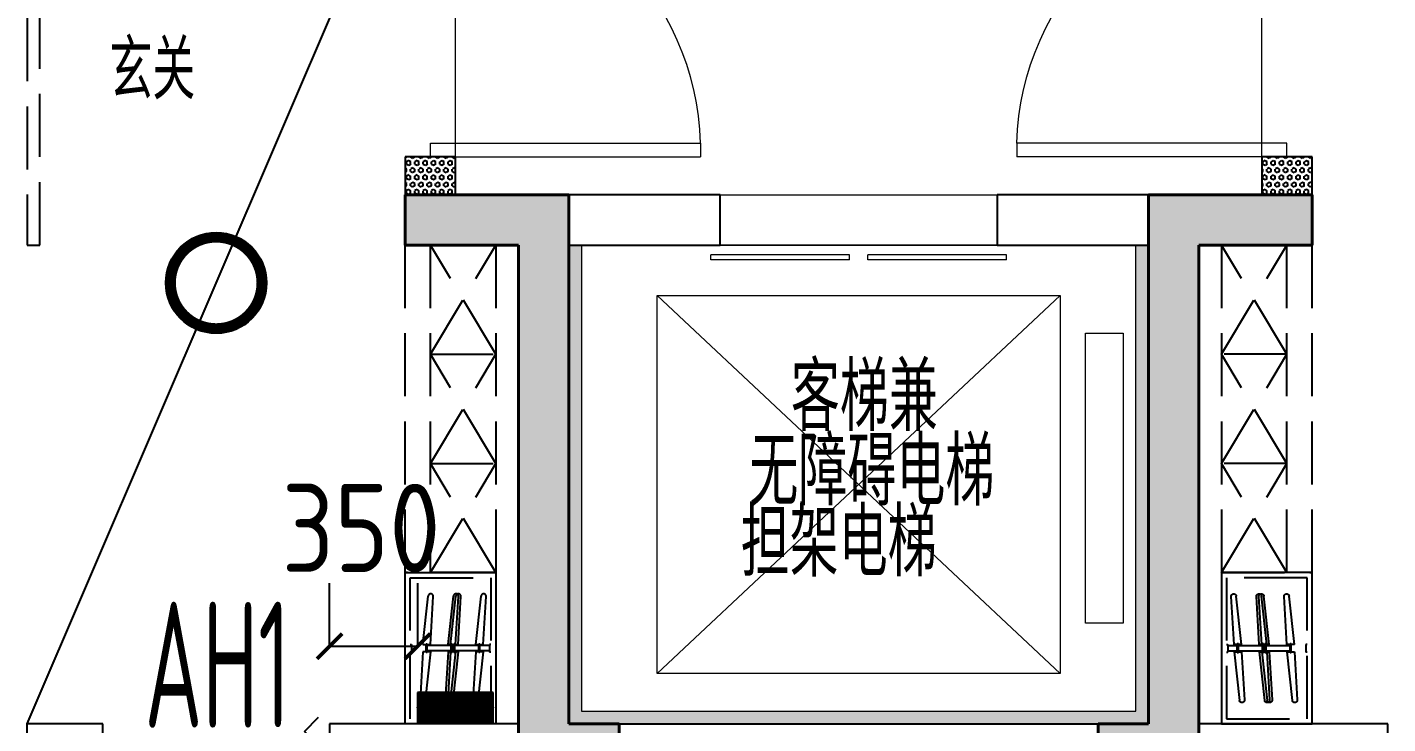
# Model space of a CAD drawing. Extents: x 3753737 to 4713801, y -857380 to 24339.
# Drawn here: x 4218313 to 4223713, y -704423 to -701658 of the extents above; entities that cross this region are included whole.
import ezdxf
from ezdxf.enums import TextEntityAlignment as Align

# ---------------------------------------------------------------- set-up
doc = ezdxf.new("R2010")
doc.units = 0
doc.header["$LTSCALE"] = 1000
doc.header["$MEASUREMENT"] = 0
doc.linetypes.add('A户型$0$DASH', pattern=[0.35, 0.25, -0.1])
doc.layers.get('0').update_dxf_attribs({"linetype": 'CONTINUOUS'})
doc.layers.get('Defpoints').update_dxf_attribs({"linetype": 'CONTINUOUS'})
for name, color, linetype in [('!!电气', 1, 'CONTINUOUS'), ('!校对', 2, 'CONTINUOUS'), ('5fur', 175, 'CONTINUOUS'), ('EQUIP-照明', 3, 'CONTINUOUS'), ('EQUIP-箱柜', 3, 'CONTINUOUS'), ('TEL_TEXT', 7, 'CONTINUOUS'), ('WALL', 252, 'CONTINUOUS'), ('保温', 6, 'CONTINUOUS')]:
    doc.layers.add(name, color=color, linetype=linetype)
for name, color, linetype, lineweight in [('3.5方案汇报，与郭总、侯月琴确定户型_t8$0$STAIR', 2, 'CONTINUOUS', 18), ('COLUMN', 252, 'CONTINUOUS', 40), ('PUB_HATCH', 8, 'CONTINUOUS', 9), ('PUB_TEXT', 7, 'CONTINUOUS', 20), ('WINDOW', 146, 'CONTINUOUS', 20), ('填充', 251, 'CONTINUOUS', 5)]:
    doc.layers.add(name, color=color, linetype=linetype, lineweight=lineweight)
doc.styles.add('_TCH_LABEL', font='COMPLEX', dxfattribs={"bigfont": 'GBCBIG'})
doc.styles.add('_TEL_DIM', font='SIMPLEX', dxfattribs={"width": 0.8, "height": 3.5, "bigfont": 'HZTXT'})
doc.styles.get("Standard").update_dxf_attribs({"font": 'gbenor.shx', "bigfont": 'gbcbig.shx'})
doc.dimstyles.get("Standard").update_dxf_attribs({"dimscale": 100, "dimtxt": 3.5, "dimasz": 1, "dimexe": 2.5, "dimexo": 3, "dimgap": 1.5, "dimtad": 1, "dimdec": 0, "dimzin": 0, "dimdsep": 46, "dimtxsty": 'Standard', "dimblk": 'ARCHTICK', "dimcen": 0.09, "dimadec": 0, "dimazin": 0, "dimtfac": 1, "dimtdec": 0, "dimtix": 1, "dimtmove": 2, "dimatfit": 3, "dimfxl": 1, "dimtolj": 1, "dimtzin": 0, "dimarcsym": 0})
pattern_1 = [(90, (0, 0), (-16.49778, 1e-15), [9.525, -19.05]), (210, (0, 0), (8.24889, -14.2874966), [9.525, -19.05]), (150, (6e-16, 9.525), (-8.24889, -14.2874966), [9.525, -19.05])]

# ---------------------------------------------------------------- blocks, each defined once
blk = doc.blocks.new('GFDGFSDFGD')
at = {"layer": 'PUB_HATCH'}
for points in [[(431966.6, 370823.7), (431316.6, 370823.7), (431316.6, 370623.7), (431766.6, 370623.7), (431766.6, 368523.7), (432166.6, 368523.7), (432166.6, 368723.7), (431966.6, 368723.7)], [(434266.6, 370823.7), (434266.6, 368723.7), (434066.6, 368723.7), (434066.6, 368523.7), (434466.6, 368523.7), (434466.6, 370623.7), (434916.6, 370623.7), (434916.6, 370823.7)]]:
    blk.add_hatch(color=256, dxfattribs=at).paths.add_polyline_path(points)
at = {"layer": 'COLUMN', "color": 252}
for p, q in [((431966.6, 370823.7), (431316.6, 370823.7)), ((431316.6, 370823.7), (431316.6, 370623.7)), ((431966.6, 368723.7), (431966.6, 370823.7)), ((434266.6, 370823.7), (434266.6, 368723.7)), ((434916.6, 370823.7), (434266.6, 370823.7)), ((434916.6, 370623.7), (434916.6, 370823.7)), ((431316.6, 370623.7), (431766.6, 370623.7)), ((431766.6, 370623.7), (431766.6, 368523.7)), ((434466.6, 368523.7), (434466.6, 370623.7)), ((434466.6, 370623.7), (434916.6, 370623.7)), ((432166.6, 368723.7), (431966.6, 368723.7)), ((432166.6, 368523.7), (432166.6, 368723.7)), ((434266.6, 368723.7), (434066.6, 368723.7)), ((434066.6, 368723.7), (434066.6, 368523.7))]:
    blk.add_line(p, q, dxfattribs=at)
blk = doc.blocks.new('GDFGDGRD')
at = {"layer": '保温', "linetype": 'Continuous', "ltscale": 10}
h = blk.add_hatch(dxfattribs=at)
h.set_pattern_fill('HEX', color=251, scale=10, angle=90, style=0)
h.set_pattern_definition(pattern_1)
h.paths.add_polyline_path([(431316.6, 370823.7), (431516.6, 370823.7), (431516.7, 370973.7), (431316.7, 370973.7)])
h = blk.add_hatch(dxfattribs=at)
h.set_pattern_fill('HEX', color=251, scale=10, angle=90, style=0)
h.set_pattern_definition(pattern_1)
h.paths.add_polyline_path([(434916.6, 370823.7), (434716.6, 370823.7), (434716.5, 370973.7), (434916.5, 370973.7)])
blk = doc.blocks.new('FGDGDGRDGRRD')
at = {"color": 252}
for p, q in [((430034.8, 366458.3), (430034.8, 367058.3)), ((430034.8, 367058.3), (430394.6, 367058.3)), ((430034.8, 366458.3), (430034.8, 367058.3)), ((430034.8, 367058.3), (430394.6, 367058.3)), ((430394.6, 367058.3), (430394.6, 366458.3)), ((430394.6, 367058.3), (430394.6, 367058.3)), ((430394.6, 367058.3), (430394.6, 366458.3)), ((430394.6, 367058.3), (430394.6, 367058.3)), ((430394.6, 366458.3), (430034.8, 366458.3)), ((430394.6, 366458.3), (430034.8, 366458.3))]:
    blk.add_line(p, q, dxfattribs=at)
at = {"layer": '5fur', "color": 252, "linetype": 'A户型$0$DASH'}
for p, q in [((428534.8, 369958.6), (428534.8, 368358.3)), ((428534.8, 369958.6), (428534.8, 368358.3)), ((428585, 368358.3), (428585, 369958.6)), ((428585, 368358.3), (428585, 369958.6)), ((428534.8, 368358.3), (428585, 368358.3)), ((428534.8, 368358.3), (428585, 368358.3)), ((430034.8, 368358.3), (430394.6, 368358.3)), ((430034.8, 367058.3), (430034.8, 368358.3)), ((430034.8, 368358.3), (430394.6, 368358.3)), ((430034.8, 367058.3), (430034.8, 368358.3)), ((430134.8, 368358.3), (430394.6, 368358.3)), ((430134.8, 367058.3), (430134.8, 368358.3)), ((430134.8, 367925), (430394.6, 368358.3)), ((430394.6, 367925), (430134.8, 368358.3)), ((430134.8, 368358.3), (430394.6, 368358.3)), ((430134.8, 367058.3), (430134.8, 368358.3)), ((430134.8, 367925), (430394.6, 368358.3)), ((430394.6, 367925), (430134.8, 368358.3)), ((430394.6, 368358.3), (430394.6, 367058.3)), ((430394.6, 368358.3), (430394.6, 367058.3)), ((430394.6, 368358.3), (430394.6, 367058.3)), ((430394.6, 368358.3), (430394.6, 367058.3)), ((430134.8, 367925), (430394.6, 367925)), ((430394.6, 367491.7), (430134.8, 367925)), ((430134.8, 367491.7), (430394.6, 367925)), ((430134.8, 367925), (430394.6, 367925)), ((430394.6, 367491.7), (430134.8, 367925)), ((430134.8, 367491.7), (430394.6, 367925)), ((430134.8, 367491.7), (430394.6, 367491.7)), ((430134.8, 367058.3), (430394.6, 367491.7)), ((430394.6, 367058.3), (430134.8, 367491.7)), ((430134.8, 367491.7), (430394.6, 367491.7)), ((430134.8, 367058.3), (430394.6, 367491.7)), ((430394.6, 367058.3), (430134.8, 367491.7)), ((430394.6, 367058.3), (430034.8, 367058.3)), ((430394.6, 367058.3), (430034.8, 367058.3)), ((430034.8, 366458.3), (430034.8, 367058.3)), ((430034.8, 367058.3), (430394.6, 367058.3)), ((430034.8, 366458.3), (430034.8, 367058.3)), ((430034.8, 367058.3), (430394.6, 367058.3)), ((430054.8, 366478.3), (430054.8, 367038.3)), ((430054.8, 367038.3), (430374.6, 367038.3)), ((430054.8, 366478.3), (430054.8, 367038.3)), ((430054.8, 367038.3), (430374.6, 367038.3)), ((430394.6, 367058.3), (430134.8, 367058.3)), ((430394.6, 367058.3), (430134.8, 367058.3)), ((430374.6, 367038.3), (430374.6, 366478.3)), ((430374.6, 367038.3), (430374.6, 366478.3)), ((430394.6, 367058.3), (430394.6, 366458.3)), ((430394.6, 367058.3), (430394.6, 366458.3)), ((430105.1, 366772.6), (430126.4, 366965.3)), ((430105.1, 366772.6), (430126.4, 366965.3)), ((430135.1, 366772.6), (430146.4, 366963.8)), ((430135.1, 366772.6), (430146.4, 366963.8)), ((430205.1, 366772.6), (430226.4, 366965.3)), ((430205.1, 366772.6), (430226.4, 366965.3)), ((430214.9, 366772.6), (430236.2, 366965.3)), ((430214.9, 366772.6), (430236.2, 366965.3)), ((430235.1, 366772.6), (430246.4, 366963.8)), ((430235.1, 366772.6), (430246.4, 366963.8)), ((430244.9, 366772.6), (430256.2, 366963.8)), ((430244.9, 366772.6), (430256.2, 366963.8)), ((430314.9, 366772.6), (430336.2, 366965.3)), ((430314.9, 366772.6), (430336.2, 366965.3)), ((430344.9, 366772.6), (430356.2, 366963.8)), ((430344.9, 366772.6), (430356.2, 366963.8)), ((430054.8, 366773.6), (430059.8, 366773.6)), ((430054.8, 366773.6), (430059.8, 366773.6)), ((430059.8, 366773.6), (430059.8, 366743.1)), ((430059.8, 366773.6), (430059.8, 366743.1)), ((430369.6, 366768.6), (430059.8, 366768.6)), ((430369.6, 366768.6), (430059.8, 366768.6)), ((430105.1, 366772.6), (430118.1, 366772.6)), ((430105.1, 366772.6), (430118.1, 366772.6)), ((430118.1, 366775.6), (430122.1, 366775.6)), ((430118.1, 366741), (430118.1, 366775.6)), ((430118.1, 366775.6), (430122.1, 366775.6)), ((430118.1, 366741), (430118.1, 366775.6)), ((430122.1, 366741), (430122.1, 366775.6)), ((430122.1, 366741), (430122.1, 366775.6)), ((430122.1, 366772.6), (430135.1, 366772.6)), ((430122.1, 366772.6), (430135.1, 366772.6)), ((430205.1, 366772.6), (430218.1, 366772.6)), ((430205.1, 366772.6), (430218.1, 366772.6)), ((430214.9, 366772.6), (430227.9, 366772.6)), ((430214.9, 366772.6), (430227.9, 366772.6)), ((430218.1, 366775.6), (430222.1, 366775.6)), ((430218.1, 366741), (430218.1, 366775.6)), ((430218.1, 366775.6), (430222.1, 366775.6)), ((430218.1, 366741), (430218.1, 366775.6)), ((430222.1, 366741), (430222.1, 366775.6)), ((430222.1, 366741), (430222.1, 366775.6)), ((430222.1, 366772.6), (430235.1, 366772.6)), ((430222.1, 366772.6), (430235.1, 366772.6)), ((430227.9, 366775.6), (430231.9, 366775.6)), ((430227.9, 366741), (430227.9, 366775.6)), ((430227.9, 366775.6), (430231.9, 366775.6)), ((430227.9, 366741), (430227.9, 366775.6)), ((430231.9, 366741), (430231.9, 366775.6)), ((430231.9, 366741), (430231.9, 366775.6)), ((430231.9, 366772.6), (430244.9, 366772.6)), ((430231.9, 366772.6), (430244.9, 366772.6)), ((430314.9, 366772.6), (430327.9, 366772.6)), ((430314.9, 366772.6), (430327.9, 366772.6)), ((430327.9, 366775.6), (430331.9, 366775.6)), ((430327.9, 366741), (430327.9, 366775.6)), ((430327.9, 366775.6), (430331.9, 366775.6)), ((430327.9, 366741), (430327.9, 366775.6)), ((430331.9, 366741), (430331.9, 366775.6)), ((430331.9, 366741), (430331.9, 366775.6)), ((430331.9, 366772.6), (430344.9, 366772.6)), ((430331.9, 366772.6), (430344.9, 366772.6)), ((430374.6, 366773.6), (430369.6, 366773.6)), ((430374.6, 366773.6), (430369.6, 366773.6)), ((430369.6, 366773.6), (430369.6, 366743.1)), ((430369.6, 366773.6), (430369.6, 366743.1)), ((430054.8, 366743.1), (430059.8, 366743.1)), ((430054.8, 366743.1), (430059.8, 366743.1)), ((430369.6, 366748.1), (430059.8, 366748.1)), ((430369.6, 366748.1), (430059.8, 366748.1)), ((430105.1, 366744), (430093.9, 366552.9)), ((430105.1, 366744), (430093.9, 366552.9)), ((430118.1, 366744), (430105.1, 366744)), ((430118.1, 366744), (430105.1, 366744)), ((430135.1, 366744), (430113.8, 366551.4)), ((430135.1, 366744), (430113.9, 366551.4)), ((430122.1, 366741), (430118.1, 366741)), ((430122.1, 366741), (430118.1, 366741)), ((430135.1, 366744), (430122.1, 366744)), ((430135.1, 366744), (430122.1, 366744)), ((430205.1, 366744), (430193.9, 366552.9)), ((430205.1, 366744), (430193.9, 366552.9)), ((430214.9, 366744), (430203.7, 366552.9)), ((430214.9, 366744), (430203.7, 366552.9)), ((430218.1, 366744), (430205.1, 366744)), ((430218.1, 366744), (430205.1, 366744)), ((430235.1, 366744), (430213.8, 366551.4)), ((430235.1, 366744), (430213.9, 366551.4)), ((430227.9, 366744), (430214.9, 366744)), ((430227.9, 366744), (430214.9, 366744)), ((430222.1, 366741), (430218.1, 366741)), ((430222.1, 366741), (430218.1, 366741)), ((430235.1, 366744), (430222.1, 366744)), ((430235.1, 366744), (430222.1, 366744)), ((430244.9, 366744), (430223.6, 366551.4)), ((430244.9, 366744), (430223.7, 366551.4)), ((430231.9, 366741), (430227.9, 366741)), ((430231.9, 366741), (430227.9, 366741)), ((430244.9, 366744), (430231.9, 366744)), ((430244.9, 366744), (430231.9, 366744)), ((430314.9, 366744), (430303.7, 366552.9)), ((430314.9, 366744), (430303.7, 366552.9)), ((430327.9, 366744), (430314.9, 366744)), ((430327.9, 366744), (430314.9, 366744)), ((430344.9, 366744), (430323.6, 366551.4)), ((430344.9, 366744), (430323.7, 366551.4)), ((430331.9, 366741), (430327.9, 366741)), ((430331.9, 366741), (430327.9, 366741)), ((430344.9, 366744), (430331.9, 366744)), ((430344.9, 366744), (430331.9, 366744)), ((430374.6, 366743.1), (430369.6, 366743.1)), ((430374.6, 366743.1), (430369.6, 366743.1)), ((430394.6, 366458.3), (430034.8, 366458.3)), ((430394.6, 366458.3), (430034.8, 366458.3)), ((430374.6, 366478.3), (430054.8, 366478.3)), ((430374.6, 366478.3), (430054.8, 366478.3))]:
    blk.add_line(p, q, dxfattribs=at)
for centre, start, end in [((430136.4, 366964.3), 356.9606, 174.2894), ((430136.4, 366964.3), 356.9606, 174.2894), ((430236.4, 366964.3), 356.9606, 174.2894), ((430236.4, 366964.3), 356.9606, 174.2894), ((430246.2, 366964.3), 356.9606, 174.2894), ((430246.2, 366964.3), 356.9606, 174.2894), ((430346.2, 366964.3), 356.9606, 174.2894), ((430346.2, 366964.3), 356.9606, 174.2894), ((430103.9, 366552.3), 176.9606, 354.2894), ((430103.9, 366552.3), 176.9606, 354.2894), ((430203.9, 366552.3), 176.9606, 354.2894), ((430203.9, 366552.3), 176.9606, 354.2894), ((430213.7, 366552.3), 176.9606, 354.2894), ((430213.7, 366552.3), 176.9606, 354.2894), ((430313.7, 366552.3), 176.9606, 354.2894), ((430313.7, 366552.3), 176.9606, 354.2894)]:
    blk.add_arc(centre, 10, start, end, dxfattribs=at)
blk = doc.blocks.new('$DorLib2D$00000001')
for p, q in [((0.45, 0.975), (0.5, 0.975)), ((0.45, 0), (0.45, 0.975)), ((0.5, 0), (0.5, 0.975)), ((0.5, 0), (0.45, 0))]:
    blk.add_line(p, q)
at = {"lineweight": 13}
blk.add_arc((0.475, 0), 0.975, 91.4693, 180, dxfattribs=at)
blk = doc.blocks.new('$DORLIB2D$00000127')
at = {"color": 0}
for points in [[(-0.5333, 0.7949), (-0.5333, 0.6904)], [(-0.0333, 0.7949), (-0.5333, 0.7949)], [(-0.0333, 0.7949), (-0.0333, 0.6904)], [(0.5333, 0.7949), (0.0333, 0.7949)], [(0.0333, 0.7949), (0.0333, 0.6904)], [(0.5333, 0.7949), (0.5333, 0.6904)], [(-0.0333, 0.6904), (-0.5333, 0.6904)], [(0.5333, 0.6904), (0.0333, 0.6904)], [(0.5, 0.5), (-0.5, 0.5)]]:
    blk.add_lwpolyline(points, dxfattribs=at)
blk = doc.blocks.new('A$C1C403CBE')
at = {"layer": '填充'}
h = blk.add_hatch(dxfattribs=at)
h.set_pattern_fill('隔热材料02', color=252, scale=100, style=0)
h.set_pattern_definition([(0, (-1161708.397, -603838.627), (0, 50), []), (0, (-1161708.397, -603821.96), (0, 50), []), (270, (-1161664.656, -603813.33), (50, -9e-15), [5.01775, -44.98225]), (270, (-1161702.115, -603813.33), (50, -9e-15), [5.01775, -44.98225]), (90, (-1161676.603, -603847.26), (-50, 3e-15), [5.01775, -44.98225]), (90, (-1161690.17, -603847.26), (-50, 3e-15), [5.01775, -44.98225]), (180, (-1161658.373, -603855.294), (-6e-15, -50), [50.02425, 0.02425]), (135, (-1161672.33, -603852.785), (3e-15, 49.99987405), [4.268, -66.44275]), (116.56505, (-1161625.348, -603849.767), (0.00011283, 49.99993342), [2.805, -108.9985]), (116.56505, (-1161675.348, -603849.767), (0.00011283, 49.99993342), [2.805, -108.9985]), (153.43495, (-1161617.313, -603855.294), (-0.0001128, 49.9999334), [5.61, -106.1935]), (153.43495, (-1161667.313, -603855.294), (-0.0001128, 49.9999334), [5.61, -106.1935]), (63.43495, (-1161626.603, -603842.24), (-0.00011283, 49.99993342), [26.714, -85.0895]), (63.43495, (-1161676.603, -603842.24), (-0.00011283, 49.99993342), [26.714, -85.0895]), (116.56505, (-1161614.656, -603813.33), (0.00011283, 49.99993342), [2.805, -108.9985]), (116.56505, (-1161664.656, -603813.33), (0.00011283, 49.99993342), [2.805, -108.9985]), (135, (-1161665.91, -603810.82), (3e-15, 49.99987405), [4.268, -66.44275]), (153.43495, (-1161618.93, -603807.803), (-0.0001128, 49.9999334), [5.61, -106.1935]), (153.43495, (-1161668.93, -603807.803), (-0.0001128, 49.9999334), [5.61, -106.1935]), (45, (-1161700.86, -603810.82), (0, 49.99987405), [4.268, -66.44275]), (63.43495, (-1161652.115, -603813.33), (-0.00011283, 49.99993342), [2.805, -108.9985]), (63.43495, (-1161702.115, -603813.33), (-0.00011283, 49.99993342), [2.805, -108.9985]), (26.56505, (-1161647.842, -603807.803), (0.0001128, 49.9999334), [5.61, -106.1935]), (26.56505, (-1161697.842, -603807.803), (0.0001128, 49.9999334), [5.61, -106.1935]), (116.56505, (-1161640.168, -603842.24), (0.00011283, 49.99993342), [26.714, -85.0895]), (116.56505, (-1161690.168, -603842.24), (0.00011283, 49.99993342), [26.714, -85.0895]), (45, (-1161694.44, -603852.785), (0, 49.99987405), [4.268, -66.44275]), (63.43495, (-1161641.422, -603849.767), (-0.00011283, 49.99993342), [2.805, -108.9985]), (63.43495, (-1161691.422, -603849.767), (-0.00011283, 49.99993342), [2.805, -108.9985]), (26.56505, (-1161649.46, -603855.294), (0.0001128, 49.9999334), [5.61, -106.1935]), (26.56505, (-1161699.46, -603855.294), (0.0001128, 49.9999334), [5.61, -106.1935])])
h.paths.add_polyline_path([(13600, 6800), (13650, 6800), (13650, 4900), (11350, 4900), (11350, 6800), (11400, 6800), (11400, 4950), (13600, 4950)])
at = {"layer": '3.5方案汇报，与郭总、侯月琴确定户型_t8$0$STAIR', "color": 252}
for p, q in [((13300, 6600), (11700, 5100)), ((11700, 6600), (13300, 5100))]:
    blk.add_line(p, q, dxfattribs=at)
for points in [[(11700, 5100), (11700, 6600), (13300, 6600), (13300, 5100)], [(13400, 5300), (13400, 6450), (13550, 6450), (13550, 5300)]]:
    blk.add_lwpolyline(points, close=True, dxfattribs=at)
at = {"layer": 'WALL', "color": 252}
for p, q in [((10900, 7150), (10700, 7150)), ((10700, 7150), (10700, 6800)), ((10900, 7000), (10900, 7150)), ((14300, 7150), (14100, 7150)), ((14100, 7150), (14100, 7000)), ((14300, 6800), (14300, 7150)), ((10900, 7000), (11250, 7000)), ((11950, 7000), (11250, 7000)), ((11950, 6800), (11950, 7000)), ((13750, 7000), (13050, 7000)), ((13050, 7000), (13050, 6800)), ((13750, 7000), (14100, 7000)), ((10700, 6800), (11150, 6800)), ((11150, 4900), (11150, 6800)), ((11350, 4900), (11350, 6800)), ((11350, 6800), (11950, 6800)), ((13050, 6800), (13650, 6800)), ((13650, 6800), (13650, 4900)), ((13850, 6800), (13850, 4900)), ((13850, 6800), (14300, 6800)), ((9200, 1900), (9200, 4900)), ((9500, 4900), (9200, 4900)), ((9500, 4700), (9500, 4900)), ((11150, 4900), (10400, 4900)), ((10400, 4900), (10400, 4700)), ((11350, 4900), (12500, 4900)), ((12500, 4900), (13650, 4900)), ((14600, 4900), (13850, 4900)), ((14600, 4700), (14600, 4900))]:
    blk.add_line(p, q, dxfattribs=at)
at = {"layer": 'WINDOW', "color": 252}
for p, q in [((10900, 7150), (10900, 8250)), ((14100, 7150), (14100, 8250)), ((11950, 7000), (13050, 7000)), ((11950, 6800), (13050, 6800))]:
    blk.add_line(p, q, dxfattribs=at)
at = {"layer": '填充', "color": 252}
blk.add_lwpolyline([(13600, 6800), (13650, 6800), (13650, 4900), (11350, 4900), (11350, 6800), (11400, 6800), (11400, 4950), (13600, 4950)], close=True, dxfattribs=at)
at = {"color": 252}
for name in ['GFDGFSDFGD', 'GDFGDGRD']:
    blk.add_blockref(name, (-420616.6, -363823.7), dxfattribs=at)
blk.add_blockref('FGDGDGRDGRRD', (-419334.8, -361558.3))
at = {"xscale": -1}
blk.add_blockref('FGDGDGRDGRRD', (444334.8, -361558.3), dxfattribs=at)
at = {"layer": 'WINDOW', "color": 252, "xscale": -1100, "zscale": -1100}
for p, yscale, rotation in [((10800, 7700), -1100, 90.00000000947153), ((14200, 7700), 1100, 89.99999999052845)]:
    blk.add_blockref('$DorLib2D$00000001', p, dxfattribs=dict(at, yscale=yscale, rotation=rotation))
at = {"layer": 'WINDOW', "color": 252, "xscale": 1100, "yscale": -200, "zscale": 1100}
blk.add_blockref('$DORLIB2D$00000127', (12500, 6900), dxfattribs=at)
at = {"layer": 'PUB_TEXT', "color": 252}
for s, height, p in [('玄关', 236.31, (9526.7, 7377.8)), ('客梯兼', 270.07, (12230.9, 6062.1)), ('无障碍电梯', 270.07, (12066.3, 5766.3)), ('担架电梯', 270.07, (12031.9, 5484.8))]:
    blk.add_text(s, height=height, dxfattribs=at).set_placement(p)
blk = doc.blocks.new('$equip$00001150')
at = {"const_width": 0.1}
blk.add_lwpolyline([(-0.45, 0, 1), (0.45, 0, 1)], format="xyb", close=True, dxfattribs=at)
blk.add_circle((0, 0), 0.5)
at = {"flags": 9}
blk.add_attdef('A', (0, 0), '', height=0.00002, dxfattribs=at)
blk = doc.blocks.new('$equip$00001962')
for p, q in [((0.147, 0.356), (0.625, 0.833)), ((0.625, 0.833), (0.766, 0.692))]:
    blk.add_line(p, q)
blk.add_circle((0, 0.208), 0.208)
for p in [(0, 0.417), (-0.208, 0.208), (0.208, 0.208), (0, 0)]:
    blk.add_point(p)
for points in [[(0, 0.417), (0, 0.417), (-0.104, 0.389), (0.104, 0.389)], [(-0.18, 0.313), (0.18, 0.313), (-0.208, 0.208), (0.208, 0.208)], [(-0.104, 0.389), (0.104, 0.389), (-0.18, 0.313), (0.18, 0.313)], [(-0.18, 0.104), (0.18, 0.104), (-0.208, 0.208), (0.208, 0.208)], [(-0.104, 0.028), (0.104, 0.028), (-0.18, 0.104), (0.18, 0.104)], [(0, 0), (0, 0), (-0.104, 0.028), (0.104, 0.028)]]:
    blk.add_solid(points)
at = {"layer": 'TEL_TEXT', "style": '_TEL_DIM', "flags": 1}
blk.add_attdef('A', text='', height=0.00002, dxfattribs=at).set_placement((0, 0), align=Align.MIDDLE_CENTER)
blk = doc.blocks.new('*X7')
at = {"color": 0}
for p, q in [((-250, 32.8), (-82.8, 200)), ((-250, 68.2), (-118.2, 200)), ((-250, 103.6), (-153.6, 200)), ((-250, 138.9), (-188.9, 200)), ((-250, 174.3), (-224.3, 200)), ((-247.5, 0), (-47.5, 200)), ((-212.1, 0), (-12.1, 200)), ((-176.8, 0), (23.2, 200)), ((-141.4, 0), (58.6, 200)), ((-106.1, 0), (93.9, 200)), ((-70.7, 0), (129.3, 200)), ((-35.4, 0), (164.6, 200)), ((0, 0), (200, 200)), ((35.4, 0), (235.4, 200)), ((70.7, 0), (250, 179.3)), ((106.1, 0), (250, 143.9)), ((141.4, 0), (250, 108.6)), ((176.8, 0), (250, 73.2)), ((212.1, 0), (250, 37.9)), ((247.5, 0), (250, 2.5))]:
    blk.add_line(p, q, dxfattribs=at)
blk = doc.blocks.new('$equip$00001421')
for p, q in [((0.75, 0.6), (-0.75, 0.6)), ((-0.75, 0.6), (-0.75, 0)), ((0.75, 0), (0.75, 0.6)), ((-0.75, 0), (0.75, 0))]:
    blk.add_line(p, q)
at = {"const_width": 0.6}
blk.add_lwpolyline([(-0.75, 0.3), (0.75, 0.3)], dxfattribs=at)
for p in [(0, 0.6), (-0.75, 0.3), (0.75, 0.3), (0, 0)]:
    blk.add_point(p)
at = {"xscale": 0.00300000000061118, "yscale": 0.00300000000061118, "zscale": 0.00300000000061118}
blk.add_blockref('*X7', (0, 0), dxfattribs=at)
at = {"style": '_TCH_LABEL', "flags": 9}
blk.add_attdef('A', (0, 0), '', height=0.00002, dxfattribs=at)
blk = doc.blocks.new('_ArchTick')
at = {"color": 0, "linetype": 'ByBlock', "const_width": 0.15}
blk.add_lwpolyline([(-0.5, -0.5), (0.5, 0.5)], dxfattribs=at)
blk = doc.blocks.new('*D253')
at = {"layer": '!校对', "color": 0, "lineweight": -2, "transparency": 16777216}
for p, q in [((4219513.4, -704122.9), (4219513.4, -703864.9)), ((4219863.2, -704118.7), (4219863.2, -703864.9)), ((4219513.4, -704114.9), (4219863.2, -704114.9))]:
    blk.add_line(p, q, dxfattribs=at)
at = {"layer": 'Defpoints', "color": 0, "transparency": 16777216}
for p in [(4219863.2, -704114.9), (4219513.4, -704422.9), (4219863.2, -704418.7)]:
    blk.add_point(p, dxfattribs=at)
at = {"layer": '!校对', "color": 0, "lineweight": -2, "transparency": 16777216, "xscale": 100, "yscale": 100, "zscale": 100, "rotation": 180}
blk.add_blockref('_ArchTick', (4219513.4, -704114.9), dxfattribs=at)
at = {"layer": '!校对', "color": 0, "lineweight": -2, "transparency": 16777216, "xscale": 100, "yscale": 100, "zscale": 100}
blk.add_blockref('_ArchTick', (4219863.2, -704114.9), dxfattribs=at)
at = {"layer": '!校对', "color": 0, "transparency": 16777216, "insert": (4219638.6, -703645.6), "char_height": 350, "attachment_point": 5}
blk.add_mtext('\\A1;350', dxfattribs=at)

msp = doc.modelspace()

# ---------------------------------------------------------------- linework, layer by layer
at = {"layer": '!!电气'}
msp.add_lwpolyline([(4218313.5, -704422.9), (4219813.4, -700922.9)], dxfattribs=at)

# ---------------------------------------------------------------- block references
msp.add_blockref('A$C1C403CBE', (4209113.4, -709322.9), dxfattribs=at)
at = {"layer": 'EQUIP-照明', "color": 2, "xscale": 400, "yscale": 400, "zscale": 400}
msp.add_blockref('$equip$00001150', (4219063.5, -702672.9), dxfattribs=at)
at = {"layer": 'EQUIP-照明', "color": 2, "xscale": 400, "yscale": 400, "zscale": 400, "rotation": 90}
msp.add_blockref('$equip$00001962', (4219746.8, -704703.1), dxfattribs=at)
at = {"layer": 'EQUIP-箱柜', "xscale": 200, "yscale": 200, "zscale": 200}
msp.add_blockref('$equip$00001421', (4220012.2, -704418.7), dxfattribs=at)

# ---------------------------------------------------------------- texts
at = {"layer": 'TEL_TEXT', "color": 4, "width": 0.6}
msp.add_text('AH1', height=500, dxfattribs=at).set_placement((4218779.1, -704438))

# ---------------------------------------------------------------- dimensions: what is measured, and where the dimension line sits
at = {"layer": '!校对', "color": 2}
dim = msp.add_linear_dim(base=(4219863.2, -704114.9), p1=(4219513.4, -704422.9), p2=(4219863.2, -704418.7), dimstyle='Standard', override={"dimzin": 8}, dxfattribs=at)
dim.commit()
dim.dimension.update_dxf_attribs({"geometry": '*D253', "text_midpoint": (4219638.6, -703645.6), "dimtype": 128})

doc.saveas('drawing.dxf')
